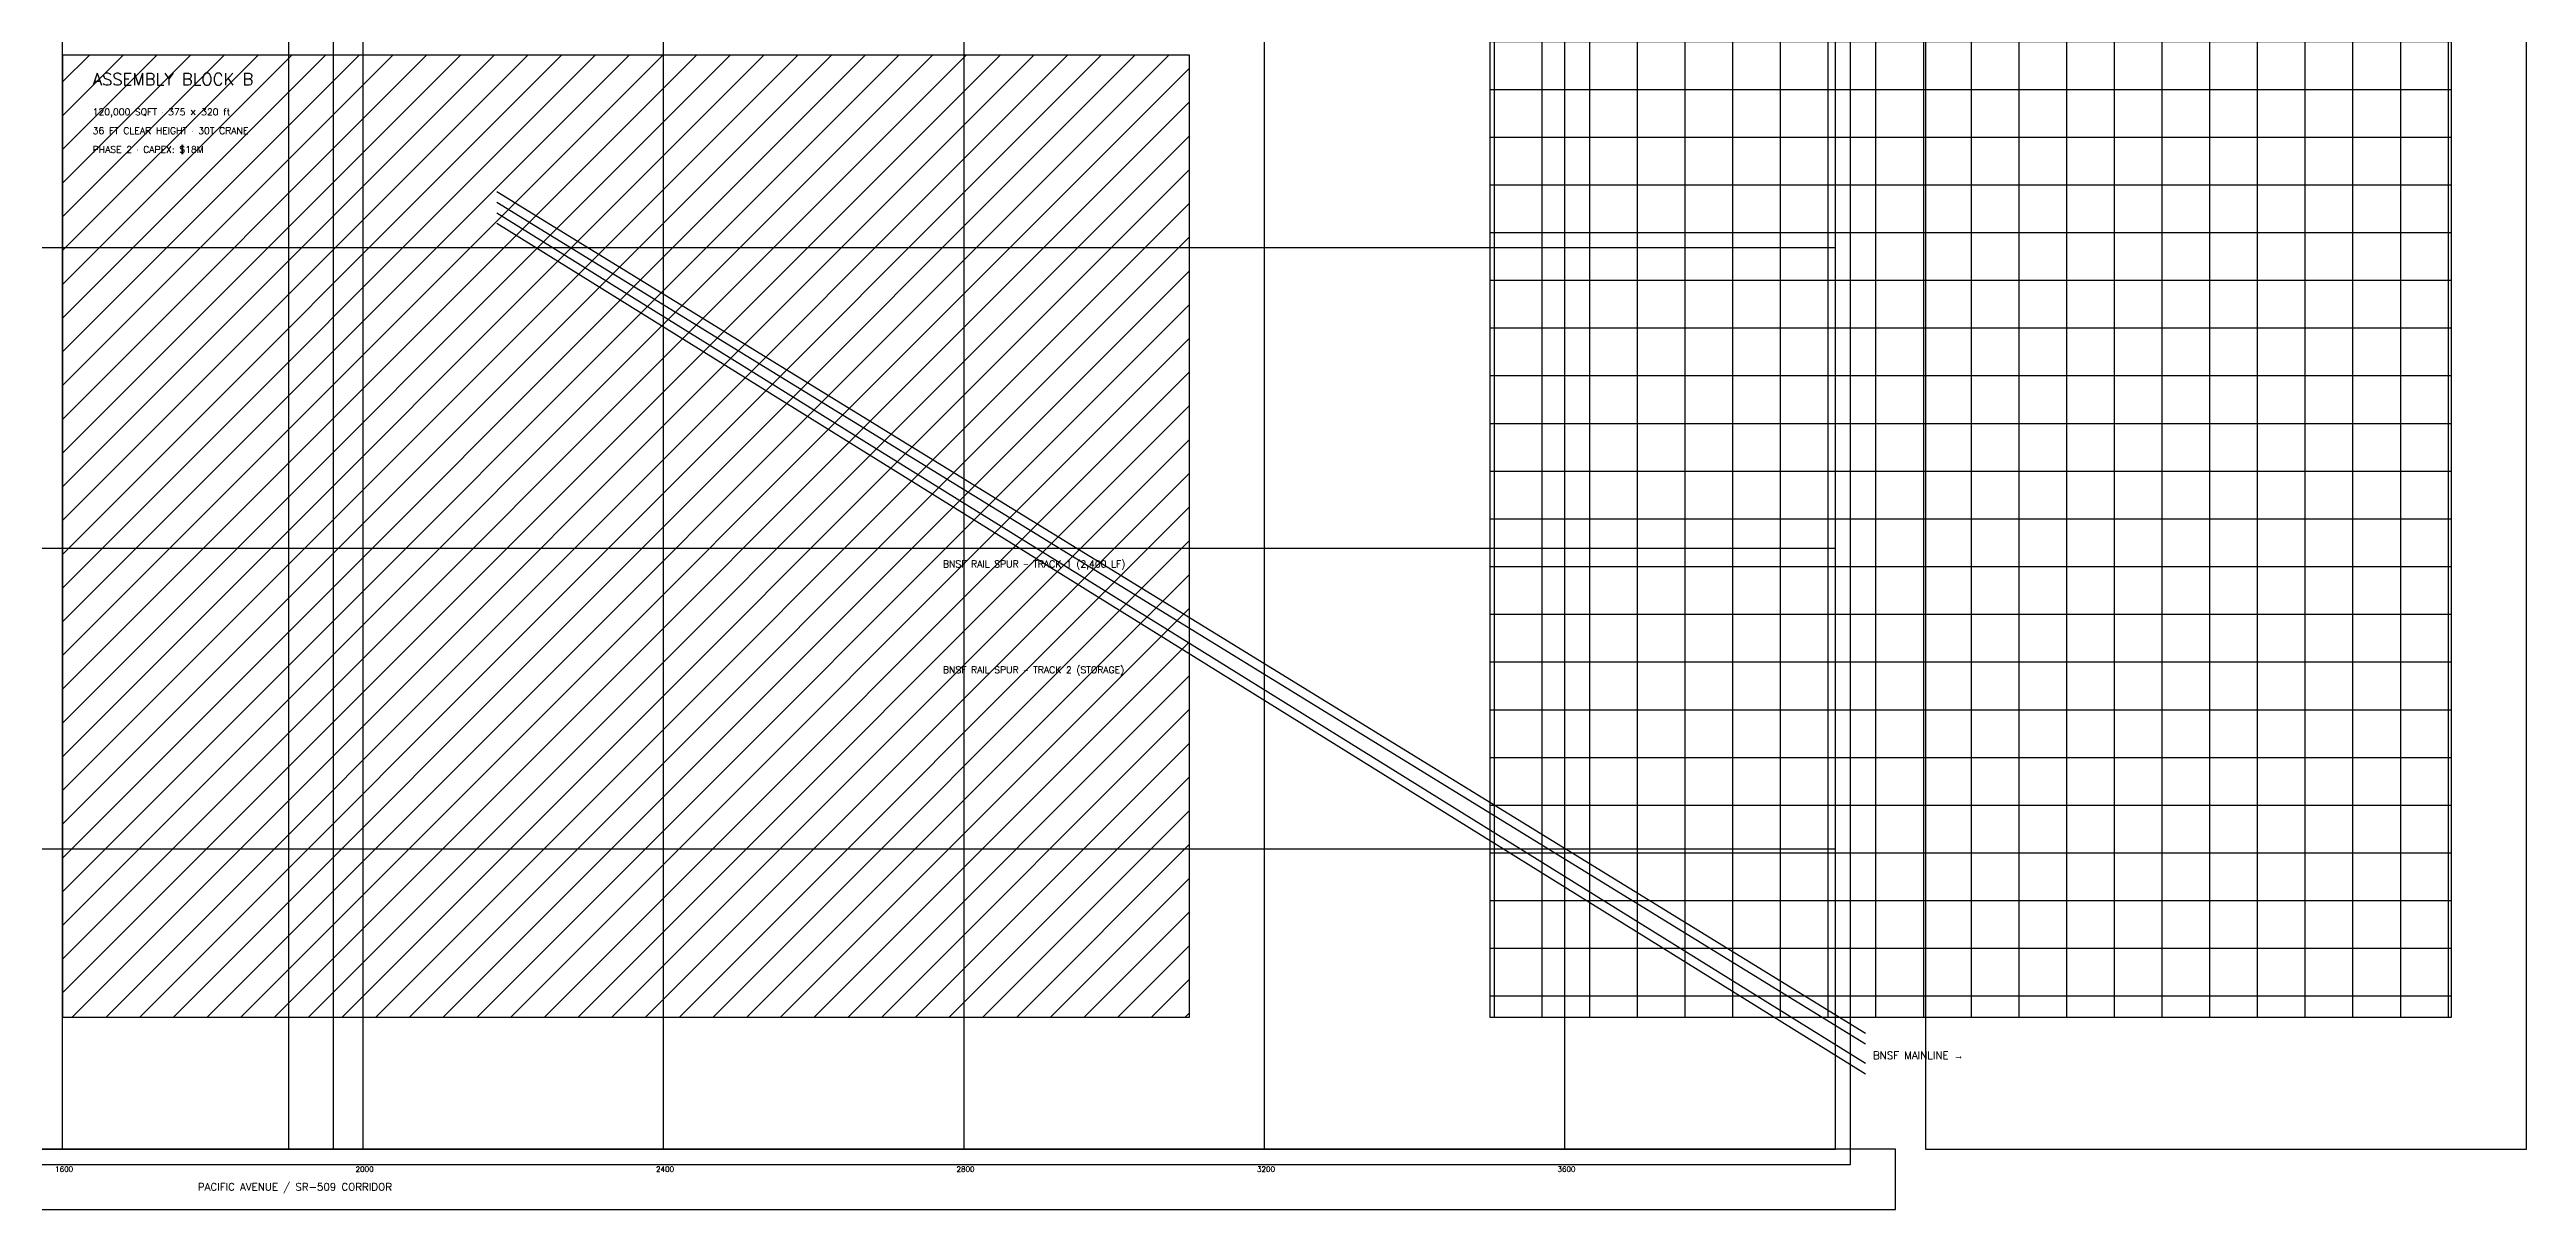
# Model space of a CAD drawing. Extents: x -30 to 4930, y -120 to 3821.
# Drawn here: x 1633 to 4930, y -30 to 1514 of the extents above; entities that cross this region are included whole.
import ezdxf

# ---------------------------------------------------------------- set-up
doc = ezdxf.new("R2010")
doc.units = 0
for name, color, linetype in [('A-BLDG-PROD', 4, 'Continuous'), ('C-SITE-BOUN', 7, 'Continuous'), ('C-SITE-ROAD', 8, 'Continuous'), ('T-RAIL', 1, 'Continuous'), ('T-ROAD-PUBL', 8, 'Continuous'), ('X-ANNO-GRID', 8, 'Continuous'), ('X-ANNO-TEXT', 7, 'Continuous'), ('Z-SITE-SOLR', 2, 'Continuous'), ('Z-ZONE-EXPN', 6, 'Continuous'), ('Z-ZONE-SECU', 1, 'Continuous')]:
    doc.layers.add(name, color=color, linetype=linetype)
doc.styles.add('ENGINEERING', font='romans.shx')
doc.styles.add('TITLE', font='romand.shx')

msp = doc.modelspace()

# ---------------------------------------------------------------- hatches: boundary and pattern name
at = {"layer": 'A-BLDG-PROD'}
h = msp.add_hatch(dxfattribs=at)
h.set_pattern_fill('ANSI31', scale=10)
h.paths.add_polyline_path([(1650, 226), (3150, 226), (3150, 1506), (1650, 1506)])
at = {"layer": 'Z-SITE-SOLR'}
h = msp.add_hatch(dxfattribs=at)
h.set_pattern_fill('NET', scale=20)
h.paths.add_polyline_path([(3550, 226), (4830, 226), (4830, 1626), (3550, 1626)])

# ---------------------------------------------------------------- linework, layer by layer
at = {"layer": 'A-BLDG-PROD'}
msp.add_lwpolyline([(1650, 226), (3150, 226), (3150, 1506), (1650, 1506), (1650, 226)], dxfattribs=at)
at = {"layer": 'C-SITE-BOUN'}
msp.add_lwpolyline([(50, 50), (4010, 50), (4010, 3570), (50, 3570), (50, 50)], dxfattribs=at)
at = {"layer": 'C-SITE-ROAD'}
msp.add_lwpolyline([(1950.8, 50), (2010.8, 50), (2010.8, 3570), (1950.8, 3570), (1950.8, 50)], dxfattribs=at)
at = {"layer": 'T-RAIL'}
for p, q in [((4050, 204), (2228, 1324)), ((4050, 190), (2228, 1310)), ((4050, 164), (2228, 1296)), ((4050, 150), (2228, 1282))]:
    msp.add_line(p, q, dxfattribs=at)
at = {"layer": 'T-ROAD-PUBL'}
msp.add_lwpolyline([(-30, -30), (4090, -30), (4090, 50), (-30, 50), (-30, -30)], dxfattribs=at)
at = {"layer": 'X-ANNO-GRID'}
for p, q in [((1650, 50), (1650, 3570)), ((2050, 50), (2050, 3570)), ((2450, 50), (2450, 3570)), ((2850, 50), (2850, 3570)), ((3250, 50), (3250, 3570)), ((3650, 50), (3650, 3570)), ((50, 1250), (4010, 1250)), ((50, 850), (4010, 850)), ((50, 450), (4010, 450)), ((50, 50), (4010, 50))]:
    msp.add_line(p, q, dxfattribs=at)
at = {"layer": 'Z-SITE-SOLR'}
msp.add_lwpolyline([(3550, 226), (4830, 226), (4830, 1626), (3550, 1626), (3550, 226)], dxfattribs=at)
at = {"layer": 'Z-ZONE-EXPN'}
msp.add_lwpolyline([(4130, 50), (4930, 50), (4930, 3570), (4130, 3570), (4130, 50)], dxfattribs=at)
at = {"layer": 'Z-ZONE-SECU'}
msp.add_lwpolyline([(30, 30), (4030, 30), (4030, 3590), (30, 3590)], close=True, dxfattribs=at)

# ---------------------------------------------------------------- texts
at = {"layer": 'X-ANNO-GRID', "style": 'ENGINEERING'}
for s, p in [('1600', (1640, 20)), ('2000', (2040, 20)), ('2400', (2440, 20)), ('2800', (2840, 20)), ('3200', (3240, 20)), ('3600', (3640, 20))]:
    msp.add_text(s, height=7, dxfattribs=at).set_placement(p)
at = {"layer": 'X-ANNO-TEXT'}
for s, height, style, p in [('ASSEMBLY BLOCK B', 16, 'TITLE', (1690, 1466)), ('120,000 SQFT · 375 × 320 ft', 9, 'ENGINEERING', (1690, 1426)), ('36 FT CLEAR HEIGHT · 30T CRANE', 9, 'ENGINEERING', (1690, 1401)), ('PHASE 2 · CAPEX: $18M', 9, 'ENGINEERING', (1690, 1376)), ('BNSF RAIL SPUR — TRACK 1 (2,400 LF)', 9, 'ENGINEERING', (2822, 824.4)), ('BNSF RAIL SPUR — TRACK 2 (STORAGE)', 9, 'ENGINEERING', (2822, 683.6)), ('BNSF MAINLINE →', 10, 'TITLE', (4060, 170)), ('PACIFIC AVENUE / SR-509 CORRIDOR', 10, 'ENGINEERING', (1830, -5))]:
    msp.add_text(s, height=height, dxfattribs=dict(at, style=style)).set_placement(p)

doc.saveas('drawing.dxf')
